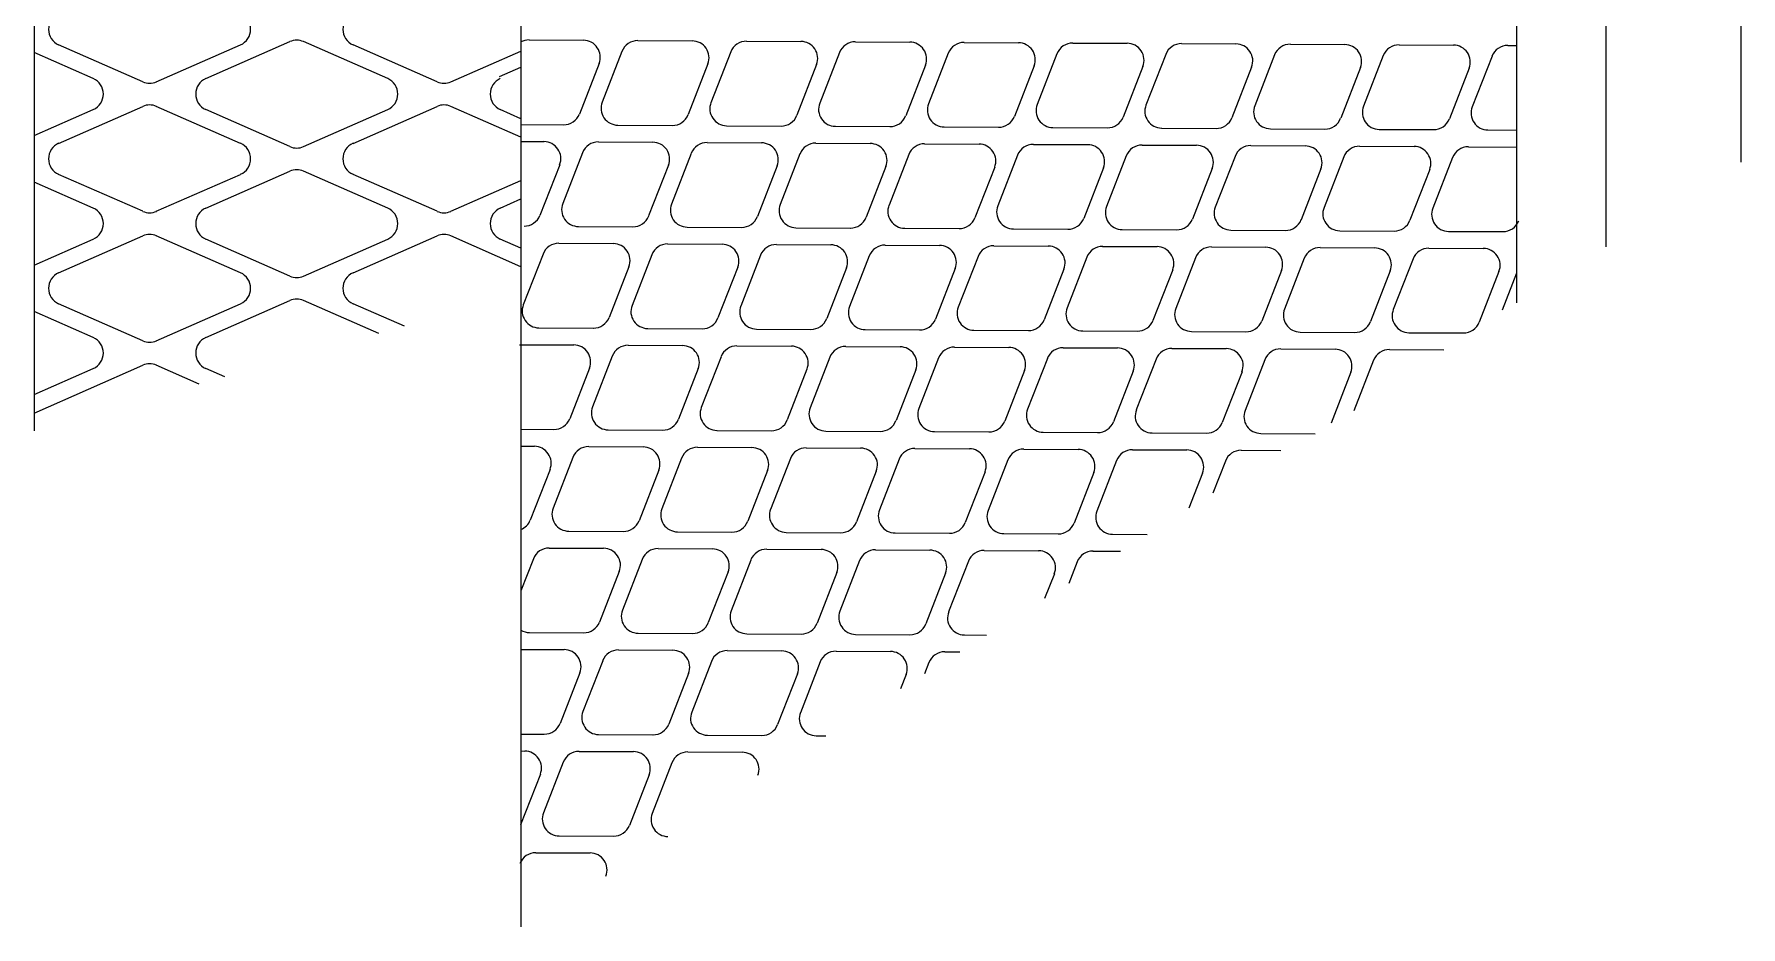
# Model space of a CAD drawing. Header units: millimetres. Extents: x 465 to 41696, y 198 to 5730.
# Drawn here: x 3416 to 3718.5, y 4913.1 to 5071.2 of the extents above; entities that cross this region are included whole.
import ezdxf

# ---------------------------------------------------------------- set-up
doc = ezdxf.new("R2010")
doc.units = ezdxf.units.MM
doc.header["$LTSCALE"] = 200
doc.layers.add('HAT-8', color=8, linetype='Continuous')
doc.layers.add('SEC-4', color=4, linetype='Continuous')

msp = doc.modelspace()

# ---------------------------------------------------------------- linework, layer by layer
at = {"layer": 'HAT-8'}
for p, q in [((3446.41, 5063.36), (3461.32, 5069.92)), ((3478.65, 5063.36), (3463.74, 5069.92)), ((3503.7, 5070.21), (3513.34, 5070.16)), ((3522.98, 5070.1), (3532.62, 5070.05)), ((3542.25, 5070), (3551.89, 5069.94)), ((3561.53, 5069.89), (3571.17, 5069.84)), ((3580.8, 5069.78), (3590.44, 5069.73)), ((3426.46, 5063.36), (3415.98, 5067.97)), ((3435.23, 5062.79), (3420.32, 5069.34)), ((3437.64, 5062.79), (3452.55, 5069.34)), ((3487.42, 5062.79), (3472.51, 5069.34)), ((3489.83, 5062.79), (3502.27, 5068.25)), ((3520.17, 5068.19), (3516.67, 5059.21)), ((3539.44, 5068.09), (3535.94, 5059.1)), ((3558.72, 5067.98), (3555.22, 5059)), ((3577.99, 5067.87), (3574.49, 5058.89)), ((3597.27, 5067.76), (3593.77, 5058.78)), ((3600.08, 5069.67), (3609.72, 5069.62)), ((3616.54, 5067.65), (3613.04, 5058.67)), ((3619.35, 5069.57), (3628.99, 5069.51)), ((3635.82, 5067.55), (3632.32, 5058.57)), ((3638.63, 5069.46), (3648.27, 5069.4)), ((3655.09, 5067.44), (3651.59, 5058.46)), ((3657.9, 5069.35), (3667.54, 5069.3)), ((3674.37, 5067.33), (3670.87, 5058.35)), ((3677.18, 5069.24), (3678.71, 5069.23)), ((3498.44, 5063.72), (3502.27, 5065.4)), ((3516.12, 5066.07), (3512.62, 5057.09)), ((3535.4, 5065.96), (3531.9, 5056.98)), ((3554.67, 5065.85), (3551.17, 5056.87)), ((3573.94, 5065.75), (3570.45, 5056.77)), ((3593.22, 5065.64), (3589.72, 5056.66)), ((3612.49, 5065.53), (3609, 5056.55)), ((3631.77, 5065.42), (3628.27, 5056.44)), ((3651.04, 5065.32), (3647.55, 5056.34)), ((3670.32, 5065.21), (3666.82, 5056.23)), ((3415.98, 5053.27), (3426.46, 5057.87)), ((3420.32, 5051.89), (3435.23, 5058.45)), ((3452.55, 5051.89), (3437.64, 5058.45)), ((3461.32, 5051.32), (3446.41, 5057.87)), ((3463.74, 5051.32), (3478.65, 5057.87)), ((3472.51, 5051.89), (3487.42, 5058.45)), ((3502.27, 5052.98), (3489.83, 5058.45)), ((3502.27, 5056.26), (3498.6, 5057.87)), ((3502.27, 5055.22), (3509.81, 5055.18)), ((3519.45, 5055.12), (3529.09, 5055.07)), ((3538.72, 5055.02), (3548.36, 5054.96)), ((3558, 5054.91), (3567.64, 5054.85)), ((3577.27, 5054.8), (3586.91, 5054.75)), ((3596.55, 5054.69), (3606.18, 5054.64)), ((3502.27, 5052.22), (3506.35, 5052.2)), ((3515.98, 5052.14), (3525.62, 5052.09)), ((3535.26, 5052.04), (3544.9, 5051.98)), ((3554.53, 5051.93), (3564.17, 5051.87)), ((3573.81, 5051.82), (3583.45, 5051.77)), ((3593.08, 5051.71), (3602.72, 5051.66)), ((3612.36, 5051.6), (3622, 5051.55)), ((3615.82, 5054.59), (3625.46, 5054.53)), ((3635.1, 5054.48), (3644.73, 5054.42)), ((3654.37, 5054.37), (3664.01, 5054.32)), ((3673.65, 5054.26), (3678.71, 5054.23)), ((3513.17, 5050.23), (3509.67, 5041.25)), ((3532.45, 5050.12), (3528.95, 5041.14)), ((3551.72, 5050.02), (3548.22, 5041.04)), ((3571, 5049.91), (3567.5, 5040.93)), ((3590.27, 5049.8), (3586.77, 5040.82)), ((3609.55, 5049.69), (3606.05, 5040.71)), ((3628.82, 5049.59), (3625.32, 5040.61)), ((3631.63, 5051.5), (3641.27, 5051.44)), ((3648.1, 5049.48), (3644.6, 5040.5)), ((3650.91, 5051.39), (3660.55, 5051.34)), ((3667.37, 5049.37), (3663.87, 5040.39)), ((3670.18, 5051.28), (3678.71, 5051.23)), ((3435.23, 5039.85), (3420.32, 5046.4)), ((3437.64, 5039.85), (3452.55, 5046.4)), ((3446.41, 5040.43), (3461.32, 5046.98)), ((3478.65, 5040.43), (3463.74, 5046.98)), ((3487.42, 5039.85), (3472.51, 5046.4)), ((3509.13, 5048.11), (3505.63, 5039.13)), ((3528.4, 5048), (3524.9, 5039.02)), ((3547.68, 5047.89), (3544.18, 5038.91)), ((3566.95, 5047.79), (3563.45, 5038.8)), ((3586.23, 5047.68), (3582.73, 5038.7)), ((3605.5, 5047.57), (3602, 5038.59)), ((3624.77, 5047.46), (3621.28, 5038.48)), ((3644.05, 5047.35), (3640.55, 5038.37)), ((3663.32, 5047.25), (3659.83, 5038.27)), ((3426.46, 5040.43), (3415.98, 5045.03)), ((3489.83, 5039.85), (3502.27, 5045.31)), ((3498.6, 5040.43), (3502.27, 5042.04)), ((3512.45, 5037.16), (3522.09, 5037.11)), ((3531.73, 5037.05), (3541.37, 5037)), ((3551, 5036.95), (3560.64, 5036.89)), ((3570.28, 5036.84), (3579.92, 5036.79)), ((3589.55, 5036.73), (3599.19, 5036.68)), ((3608.83, 5036.62), (3618.47, 5036.57)), ((3628.1, 5036.52), (3637.74, 5036.46)), ((3415.98, 5030.33), (3426.46, 5034.93)), ((3420.32, 5028.96), (3435.23, 5035.51)), ((3452.55, 5028.96), (3437.64, 5035.51)), ((3461.32, 5028.38), (3446.41, 5034.93)), ((3463.74, 5028.38), (3478.65, 5034.93)), ((3472.51, 5028.96), (3487.42, 5035.51)), ((3502.27, 5030.04), (3489.83, 5035.51)), ((3502.27, 5033.32), (3498.6, 5034.93)), ((3508.99, 5034.18), (3518.63, 5034.13)), ((3528.26, 5034.07), (3537.9, 5034.02)), ((3547.54, 5033.97), (3557.18, 5033.91)), ((3566.81, 5033.86), (3576.45, 5033.81)), ((3586.09, 5033.75), (3595.73, 5033.7)), ((3605.36, 5033.64), (3615, 5033.59)), ((3624.64, 5033.54), (3634.28, 5033.48)), ((3647.38, 5036.41), (3657.01, 5036.35)), ((3666.65, 5036.3), (3676.29, 5036.25)), ((3506.18, 5032.27), (3502.68, 5023.29)), ((3525.45, 5032.16), (3521.95, 5023.18)), ((3544.73, 5032.06), (3541.23, 5023.07)), ((3564, 5031.95), (3560.5, 5022.97)), ((3583.28, 5031.84), (3579.78, 5022.86)), ((3602.55, 5031.73), (3599.05, 5022.75)), ((3621.83, 5031.62), (3618.33, 5022.64)), ((3641.1, 5031.52), (3637.6, 5022.54)), ((3643.91, 5033.43), (3653.55, 5033.37)), ((3660.38, 5031.41), (3656.88, 5022.43)), ((3663.19, 5033.32), (3672.83, 5033.27)), ((3521.41, 5030.04), (3517.91, 5021.06)), ((3540.68, 5029.93), (3537.18, 5020.95)), ((3559.96, 5029.82), (3556.46, 5020.84)), ((3579.23, 5029.72), (3575.73, 5020.74)), ((3598.51, 5029.61), (3595.01, 5020.63)), ((3617.78, 5029.5), (3614.28, 5020.52)), ((3637.05, 5029.39), (3633.56, 5020.41)), ((3656.33, 5029.29), (3652.83, 5020.3)), ((3675.6, 5029.18), (3672.11, 5020.2)), ((3678.71, 5028.88), (3676.15, 5022.32)), ((3426.46, 5017.49), (3415.98, 5022.09)), ((3435.23, 5016.91), (3420.32, 5023.46)), ((3437.64, 5016.91), (3452.55, 5023.46)), ((3446.41, 5017.49), (3461.32, 5024.04)), ((3477.06, 5018.19), (3463.74, 5024.04)), ((3481.6, 5019.47), (3472.51, 5023.46)), ((3505.46, 5019.2), (3515.1, 5019.15)), ((3524.73, 5019.09), (3534.37, 5019.04)), ((3544.01, 5018.99), (3553.65, 5018.93)), ((3563.28, 5018.88), (3572.92, 5018.82)), ((3582.56, 5018.77), (3592.2, 5018.72)), ((3601.83, 5018.66), (3611.47, 5018.61)), ((3621.11, 5018.56), (3630.75, 5018.5)), ((3640.38, 5018.45), (3650.02, 5018.39)), ((3659.66, 5018.34), (3669.29, 5018.29)), ((3501.99, 5016.22), (3511.63, 5016.17)), ((3521.27, 5016.11), (3530.91, 5016.06)), ((3540.54, 5016.01), (3550.18, 5015.95)), ((3559.82, 5015.9), (3569.46, 5015.84)), ((3579.09, 5015.79), (3588.73, 5015.74)), ((3598.37, 5015.68), (3608.01, 5015.63)), ((3617.64, 5015.57), (3627.28, 5015.52)), ((3636.92, 5015.47), (3646.56, 5015.41)), ((3656.19, 5015.36), (3665.83, 5015.31)), ((3415.98, 5004.11), (3435.23, 5012.57)), ((3445.26, 5009.22), (3437.64, 5012.57)), ((3518.46, 5014.2), (3514.96, 5005.22)), ((3537.73, 5014.09), (3534.23, 5005.11)), ((3557.01, 5013.99), (3553.51, 5005.01)), ((3576.28, 5013.88), (3572.78, 5004.9)), ((3595.56, 5013.77), (3592.06, 5004.79)), ((3614.83, 5013.66), (3611.33, 5004.68)), ((3634.11, 5013.56), (3630.61, 5004.57)), ((3653.38, 5013.45), (3649.88, 5004.47)), ((3415.98, 5007.39), (3426.46, 5011.99)), ((3449.8, 5010.5), (3446.41, 5011.99)), ((3514.41, 5012.08), (3510.91, 5003.1)), ((3533.69, 5011.97), (3530.19, 5002.99)), ((3552.96, 5011.86), (3549.46, 5002.88)), ((3572.24, 5011.76), (3568.74, 5002.77)), ((3591.51, 5011.65), (3588.01, 5002.67)), ((3610.79, 5011.54), (3607.29, 5002.56)), ((3630.06, 5011.43), (3626.56, 5002.45)), ((3649.33, 5011.32), (3645.84, 5002.34)), ((3502.27, 5001.22), (3508.1, 5001.19)), ((3517.74, 5001.13), (3527.38, 5001.08)), ((3537.01, 5001.02), (3546.65, 5000.97)), ((3556.29, 5000.92), (3565.93, 5000.86)), ((3575.56, 5000.81), (3585.2, 5000.76)), ((3594.84, 5000.7), (3604.48, 5000.65)), ((3614.11, 5000.59), (3623.75, 5000.54)), ((3633.39, 5000.49), (3643.03, 5000.43)), ((3502.27, 4998.22), (3504.64, 4998.21)), ((3514.27, 4998.15), (3523.91, 4998.1)), ((3533.55, 4998.04), (3543.19, 4997.99)), ((3552.82, 4997.94), (3562.46, 4997.88)), ((3572.1, 4997.83), (3581.74, 4997.77)), ((3591.37, 4997.72), (3601.01, 4997.67)), ((3610.65, 4997.61), (3620.29, 4997.56)), ((3629.92, 4997.51), (3636.97, 4997.47)), ((3507.42, 4994.12), (3503.92, 4985.14)), ((3511.46, 4996.24), (3507.97, 4987.26)), ((3530.74, 4996.13), (3527.24, 4987.15)), ((3550.01, 4996.03), (3546.51, 4987.04)), ((3569.29, 4995.92), (3565.79, 4986.94)), ((3588.56, 4995.81), (3585.06, 4986.83)), ((3607.84, 4995.7), (3604.34, 4986.72)), ((3627.11, 4995.59), (3624.89, 4989.9)), ((3526.69, 4994.01), (3523.19, 4985.03)), ((3545.97, 4993.9), (3542.47, 4984.92)), ((3565.24, 4993.79), (3561.74, 4984.81)), ((3584.52, 4993.69), (3581.02, 4984.71)), ((3603.79, 4993.58), (3600.29, 4984.6)), ((3623.07, 4993.47), (3620.63, 4987.23)), ((3510.74, 4983.17), (3520.38, 4983.12)), ((3530.02, 4983.06), (3539.66, 4983.01)), ((3549.29, 4982.96), (3558.93, 4982.9)), ((3568.57, 4982.85), (3578.21, 4982.79)), ((3587.84, 4982.74), (3597.48, 4982.69)), ((3607.12, 4982.63), (3613.24, 4982.6)), ((3507.28, 4980.19), (3516.92, 4980.14)), ((3526.56, 4980.08), (3536.19, 4980.03)), ((3545.83, 4979.98), (3555.47, 4979.92)), ((3565.1, 4979.87), (3574.74, 4979.81)), ((3584.38, 4979.76), (3594.02, 4979.71)), ((3603.65, 4979.65), (3608.5, 4979.63)), ((3504.47, 4978.28), (3502.27, 4972.63)), ((3519.7, 4976.05), (3516.2, 4967.07)), ((3523.74, 4978.17), (3520.25, 4969.19)), ((3543.02, 4978.06), (3539.52, 4969.08)), ((3562.29, 4977.96), (3558.8, 4968.98)), ((3581.57, 4977.85), (3578.07, 4968.87)), ((3600.84, 4977.74), (3599.34, 4973.89)), ((3538.97, 4975.94), (3535.47, 4966.96)), ((3558.25, 4975.83), (3554.75, 4966.85)), ((3577.52, 4975.73), (3574.02, 4966.74)), ((3596.8, 4975.62), (3595.08, 4971.22)), ((3503.75, 4965.21), (3513.39, 4965.16)), ((3523.02, 4965.1), (3532.66, 4965.05)), ((3542.3, 4964.99), (3551.94, 4964.94)), ((3561.57, 4964.89), (3571.21, 4964.83)), ((3580.85, 4964.78), (3584.77, 4964.76)), ((3502.27, 4962.22), (3509.92, 4962.18)), ((3519.56, 4962.12), (3529.2, 4962.07)), ((3538.84, 4962.01), (3548.47, 4961.96)), ((3558.11, 4961.91), (3567.75, 4961.85)), ((3577.38, 4961.8), (3580.03, 4961.78)), ((3512.7, 4958.09), (3509.2, 4949.11)), ((3516.75, 4960.21), (3513.25, 4951.23)), ((3531.98, 4957.98), (3528.48, 4949)), ((3536.02, 4960.1), (3532.53, 4951.12)), ((3551.25, 4957.87), (3547.75, 4948.89)), ((3555.3, 4960), (3551.8, 4951.01)), ((3574.57, 4959.89), (3573.79, 4957.87)), ((3570.53, 4957.76), (3569.53, 4955.21)), ((3502.27, 4947.22), (3506.39, 4947.2)), ((3516.03, 4947.14), (3525.67, 4947.09)), ((3535.3, 4947.03), (3544.94, 4946.98)), ((3554.58, 4946.93), (3556.3, 4946.92)), ((3502.27, 4944.22), (3502.93, 4944.21)), ((3512.57, 4944.16), (3522.2, 4944.11)), ((3531.84, 4944.05), (3541.48, 4944)), ((3505.71, 4940.13), (3502.21, 4931.15)), ((3509.75, 4942.25), (3506.26, 4933.27)), ((3524.98, 4940.02), (3521.48, 4931.04)), ((3529.03, 4942.14), (3525.53, 4933.16)), ((3509.03, 4929.18), (3518.67, 4929.13)), ((3504.91, 4926.2), (3514.55, 4926.15))]:
    msp.add_line(p, q, dxfattribs=at)
for centre, start, end in [((3421.53, 5072.09), 113.7277, 246.2723), ((3451.35, 5072.09), 293.7277, 66.2723), ((3473.71, 5072.09), 113.7277, 246.2723), ((3462.53, 5067.17), 66.2723, 113.7277), ((3503.69, 5067.21), 89.6798, 118.2577), ((3513.32, 5067.16), 338.7222, 89.6798), ((3522.96, 5067.1), 89.6798, 158.7222), ((3532.6, 5067.05), 338.7222, 89.6798), ((3542.24, 5067), 89.6798, 158.7222), ((3551.87, 5066.94), 338.7222, 89.6798), ((3561.51, 5066.89), 89.6798, 158.7222), ((3571.15, 5066.84), 338.7222, 89.6798), ((3580.79, 5066.78), 89.6798, 158.7222), ((3590.42, 5066.73), 338.7222, 89.6798), ((3600.06, 5066.67), 89.6798, 158.7222), ((3609.7, 5066.62), 338.7222, 89.6798), ((3619.34, 5066.57), 89.6798, 158.7222), ((3628.97, 5066.51), 338.7222, 89.6798), ((3638.61, 5066.46), 89.6798, 158.7222), ((3648.25, 5066.4), 338.7222, 89.6798), ((3657.89, 5066.35), 89.6798, 158.7222), ((3667.52, 5066.3), 338.7222, 89.6798), ((3677.16, 5066.24), 89.6798, 158.7222), ((3425.25, 5060.62), 293.7277, 66.2723), ((3436.44, 5065.53), 246.2723, 293.7277), ((3447.62, 5060.62), 113.7277, 246.2723), ((3477.44, 5060.62), 293.7277, 66.2723), ((3488.62, 5065.53), 246.2723, 293.7277), ((3499.81, 5060.62), 113.7277, 246.2723), ((3436.44, 5055.7), 66.2723, 113.7277), ((3488.62, 5055.7), 66.2723, 113.7277), ((3519.46, 5058.12), 158.7222, 269.6798), ((3538.74, 5058.02), 158.7222, 269.6798), ((3558.01, 5057.91), 158.7222, 269.6798), ((3577.29, 5057.8), 158.7222, 269.6798), ((3596.56, 5057.69), 158.7222, 269.6798), ((3615.84, 5057.59), 158.7222, 269.6798), ((3635.11, 5057.48), 158.7222, 269.6798), ((3654.39, 5057.37), 158.7222, 269.6798), ((3673.66, 5057.26), 158.7222, 269.6798), ((3509.83, 5058.18), 269.6798, 338.7222), ((3529.1, 5058.07), 269.6798, 338.7222), ((3548.38, 5057.96), 269.6798, 338.7222), ((3567.65, 5057.85), 269.6798, 338.7222), ((3586.93, 5057.75), 269.6798, 338.7222), ((3606.2, 5057.64), 269.6798, 338.7222), ((3625.48, 5057.53), 269.6798, 338.7222), ((3644.75, 5057.42), 269.6798, 338.7222), ((3664.03, 5057.32), 269.6798, 338.7222), ((3421.53, 5049.15), 113.7277, 246.2723), ((3451.35, 5049.15), 293.7277, 66.2723), ((3473.71, 5049.15), 113.7277, 246.2723), ((3506.33, 5049.2), 338.7222, 89.6798), ((3515.97, 5049.14), 89.6798, 158.7222), ((3525.61, 5049.09), 338.7222, 89.6798), ((3535.24, 5049.04), 89.6798, 158.7222), ((3544.88, 5048.98), 338.7222, 89.6798), ((3554.52, 5048.93), 89.6798, 158.7222), ((3564.15, 5048.87), 338.7222, 89.6798), ((3573.79, 5048.82), 89.6798, 158.7222), ((3583.43, 5048.77), 338.7222, 89.6798), ((3593.07, 5048.71), 89.6798, 158.7222), ((3602.7, 5048.66), 338.7222, 89.6798), ((3612.34, 5048.6), 89.6798, 158.7222), ((3462.53, 5054.06), 246.2723, 293.7277), ((3621.98, 5048.55), 338.7222, 89.6798), ((3631.62, 5048.5), 89.6798, 158.7222), ((3641.25, 5048.44), 338.7222, 89.6798), ((3650.89, 5048.39), 89.6798, 158.7222), ((3660.53, 5048.34), 338.7222, 89.6798), ((3670.17, 5048.28), 89.6798, 158.7222), ((3462.53, 5044.23), 66.2723, 113.7277), ((3425.25, 5037.68), 293.7277, 66.2723), ((3436.44, 5042.59), 246.2723, 293.7277), ((3447.62, 5037.68), 113.7277, 246.2723), ((3477.44, 5037.68), 293.7277, 66.2723), ((3488.62, 5042.59), 246.2723, 293.7277), ((3499.81, 5037.68), 113.7277, 246.2723), ((3512.47, 5040.16), 158.7222, 269.6798), ((3531.75, 5040.05), 158.7222, 269.6798), ((3551.02, 5039.95), 158.7222, 269.6798), ((3570.29, 5039.84), 158.7222, 269.6798), ((3589.57, 5039.73), 158.7222, 269.6798), ((3608.84, 5039.62), 158.7222, 269.6798), ((3628.12, 5039.52), 158.7222, 269.6798), ((3647.39, 5039.41), 158.7222, 269.6798), ((3666.67, 5039.3), 158.7222, 269.6798), ((3502.83, 5040.22), 269.6798, 338.7222), ((3522.11, 5040.11), 269.6798, 338.7222), ((3541.38, 5040), 269.6798, 338.7222), ((3560.66, 5039.89), 269.6798, 338.7222), ((3579.93, 5039.79), 269.6798, 338.7222), ((3599.21, 5039.68), 269.6798, 338.7222), ((3618.48, 5039.57), 269.6798, 338.7222), ((3637.76, 5039.46), 269.6798, 338.7222), ((3657.03, 5039.35), 269.6798, 338.7222), ((3676.31, 5039.25), 269.6798, 338.7222), ((3436.44, 5032.76), 66.2723, 113.7277), ((3488.62, 5032.76), 66.2723, 113.7277), ((3508.97, 5031.18), 89.6798, 158.7222), ((3518.61, 5031.13), 338.7222, 89.6798), ((3528.25, 5031.07), 89.6798, 158.7222), ((3537.89, 5031.02), 338.7222, 89.6798), ((3547.52, 5030.97), 89.6798, 158.7222), ((3557.16, 5030.91), 338.7222, 89.6798), ((3566.8, 5030.86), 89.6798, 158.7222), ((3576.43, 5030.81), 338.7222, 89.6798), ((3586.07, 5030.75), 89.6798, 158.7222), ((3595.71, 5030.7), 338.7222, 89.6798), ((3605.35, 5030.64), 89.6798, 158.7222), ((3614.98, 5030.59), 338.7222, 89.6798), ((3624.62, 5030.54), 89.6798, 158.7222), ((3634.26, 5030.48), 338.7222, 89.6798), ((3643.9, 5030.43), 89.6798, 158.7222), ((3653.53, 5030.37), 338.7222, 89.6798), ((3663.17, 5030.32), 89.6798, 158.7222), ((3672.81, 5030.27), 338.7222, 89.6798), ((3421.53, 5026.21), 113.7277, 246.2723), ((3451.35, 5026.21), 293.7277, 66.2723), ((3462.53, 5031.12), 246.2723, 293.7277), ((3473.71, 5026.21), 113.7277, 246.2723), ((3462.53, 5021.29), 66.2723, 113.7277), ((3505.48, 5022.2), 158.7222, 269.6798), ((3524.75, 5022.09), 158.7222, 269.6798), ((3544.03, 5021.99), 158.7222, 269.6798), ((3563.3, 5021.88), 158.7222, 269.6798), ((3582.57, 5021.77), 158.7222, 269.6798), ((3601.85, 5021.66), 158.7222, 269.6798), ((3621.12, 5021.56), 158.7222, 269.6798), ((3640.4, 5021.45), 158.7222, 269.6798), ((3659.67, 5021.34), 158.7222, 269.6798), ((3515.11, 5022.15), 269.6798, 338.7222), ((3534.39, 5022.04), 269.6798, 338.7222), ((3553.66, 5021.93), 269.6798, 338.7222), ((3572.94, 5021.82), 269.6798, 338.7222), ((3592.21, 5021.72), 269.6798, 338.7222), ((3611.49, 5021.61), 269.6798, 338.7222), ((3630.76, 5021.5), 269.6798, 338.7222), ((3650.04, 5021.39), 269.6798, 338.7222), ((3669.31, 5021.29), 269.6798, 338.7222), ((3425.25, 5014.74), 293.7277, 66.2723), ((3436.44, 5019.66), 246.2723, 293.7277), ((3447.62, 5014.74), 113.7277, 246.2723), ((3511.62, 5013.17), 338.7222, 89.6798), ((3521.25, 5013.11), 89.6798, 158.7222), ((3530.89, 5013.06), 338.7222, 89.6798), ((3540.53, 5013.01), 89.6798, 158.7222), ((3550.17, 5012.95), 338.7222, 89.6798), ((3559.8, 5012.9), 89.6798, 158.7222), ((3569.44, 5012.84), 338.7222, 89.6798), ((3579.08, 5012.79), 89.6798, 158.7222), ((3588.71, 5012.74), 338.7222, 89.6798), ((3598.35, 5012.68), 89.6798, 158.7222), ((3607.99, 5012.63), 338.7222, 89.6798), ((3617.63, 5012.57), 89.6798, 158.7222), ((3627.26, 5012.52), 338.7222, 89.6798), ((3636.9, 5012.47), 89.6798, 158.7222), ((3646.54, 5012.41), 338.7222, 89.6798), ((3656.18, 5012.36), 89.6798, 158.7222), ((3436.44, 5009.82), 66.2723, 113.7277), ((3517.76, 5004.13), 158.7222, 269.6798), ((3537.03, 5004.02), 158.7222, 269.6798), ((3556.31, 5003.92), 158.7222, 269.6798), ((3575.58, 5003.81), 158.7222, 269.6798), ((3594.85, 5003.7), 158.7222, 269.6798), ((3614.13, 5003.59), 158.7222, 269.6798), ((3633.4, 5003.49), 158.7222, 269.6798), ((3508.12, 5004.19), 269.6798, 338.7222), ((3527.39, 5004.08), 269.6798, 338.7222), ((3546.67, 5003.97), 269.6798, 338.7222), ((3565.94, 5003.86), 269.6798, 338.7222), ((3585.22, 5003.76), 269.6798, 338.7222), ((3604.49, 5003.65), 269.6798, 338.7222), ((3623.77, 5003.54), 269.6798, 338.7222), ((3504.62, 4995.21), 338.7222, 89.6798), ((3514.26, 4995.15), 89.6798, 158.7222), ((3523.9, 4995.1), 338.7222, 89.6798), ((3533.53, 4995.04), 89.6798, 158.7222), ((3543.17, 4994.99), 338.7222, 89.6798), ((3552.81, 4994.94), 89.6798, 158.7222), ((3562.45, 4994.88), 338.7222, 89.6798), ((3572.08, 4994.83), 89.6798, 158.7222), ((3581.72, 4994.77), 338.7222, 89.6798), ((3591.36, 4994.72), 89.6798, 158.7222), ((3600.99, 4994.67), 338.7222, 89.6798), ((3610.63, 4994.61), 89.6798, 158.7222), ((3620.27, 4994.56), 338.7222, 89.6798), ((3629.91, 4994.51), 89.6798, 158.7222), ((3501.12, 4986.23), 292.4126, 338.7222), ((3510.76, 4986.17), 158.7222, 269.6798), ((3530.04, 4986.06), 158.7222, 269.6798), ((3549.31, 4985.96), 158.7222, 269.6798), ((3568.59, 4985.85), 158.7222, 269.6798), ((3587.86, 4985.74), 158.7222, 269.6798), ((3607.13, 4985.63), 158.7222, 269.6798), ((3520.4, 4986.12), 269.6798, 338.7222), ((3539.67, 4986.01), 269.6798, 338.7222), ((3558.95, 4985.9), 269.6798, 338.7222), ((3578.22, 4985.79), 269.6798, 338.7222), ((3597.5, 4985.69), 269.6798, 338.7222), ((3507.26, 4977.19), 89.6798, 158.7222), ((3516.9, 4977.14), 338.7222, 89.6798), ((3526.54, 4977.08), 89.6798, 158.7222), ((3536.18, 4977.03), 338.7222, 89.6798), ((3545.81, 4976.98), 89.6798, 158.7222), ((3555.45, 4976.92), 338.7222, 89.6798), ((3565.09, 4976.87), 89.6798, 158.7222), ((3574.73, 4976.81), 338.7222, 89.6798), ((3584.36, 4976.76), 89.6798, 158.7222), ((3594, 4976.71), 338.7222, 89.6798), ((3603.64, 4976.65), 89.6798, 158.7222), ((3513.4, 4968.16), 269.6798, 338.7222), ((3523.04, 4968.1), 158.7222, 269.6798), ((3532.68, 4968.05), 269.6798, 338.7222), ((3542.32, 4967.99), 158.7222, 269.6798), ((3561.59, 4967.89), 158.7222, 269.6798), ((3580.87, 4967.78), 158.7222, 269.6798), ((3503.77, 4968.21), 240.0255, 269.6798), ((3551.95, 4967.94), 269.6798, 338.7222), ((3571.23, 4967.83), 269.6798, 338.7222), ((3509.91, 4959.18), 338.7222, 89.6798), ((3519.54, 4959.12), 89.6798, 158.7222), ((3529.18, 4959.07), 338.7222, 89.6798), ((3538.82, 4959.01), 89.6798, 158.7222), ((3548.46, 4958.96), 338.7222, 89.6798), ((3558.09, 4958.91), 89.6798, 158.7222), ((3567.73, 4958.85), 338.7222, 89.6798), ((3577.37, 4958.8), 89.6798, 158.7222), ((3506.41, 4950.2), 269.6798, 338.7222), ((3516.05, 4950.14), 158.7222, 269.6798), ((3525.68, 4950.09), 269.6798, 338.7222), ((3535.32, 4950.03), 158.7222, 269.6798), ((3544.96, 4949.98), 269.6798, 338.7222), ((3554.6, 4949.93), 158.7222, 269.6798), ((3502.91, 4941.21), 338.7222, 89.6798), ((3512.55, 4941.16), 89.6798, 158.7222), ((3522.19, 4941.11), 338.7222, 89.6798), ((3531.82, 4941.05), 89.6798, 158.7222), ((3541.46, 4941), 338.7222, 89.6798), ((3509.05, 4932.18), 158.7222, 269.6798), ((3518.69, 4932.13), 269.6798, 338.7222), ((3528.33, 4932.07), 158.7222, 269.6798), ((3504.89, 4923.2), 89.6798, 158.7222), ((3514.53, 4923.15), 338.7222, 89.6798)]:
    msp.add_arc(centre, 3, start, end, dxfattribs=at)
at = {"layer": 'SEC-4'}
for p, q in [((3718.47, 5291.04), (3718.47, 5048.54)), ((3694.54, 5282.73), (3694.54, 5033.54)), ((3415.98, 5278.96), (3415.98, 5000.97)), ((3678.71, 5277.97), (3678.71, 5023.62)), ((3502.27, 5153.57), (3502.27, 4913.06))]:
    msp.add_line(p, q, dxfattribs=at)

doc.saveas('drawing.dxf')
